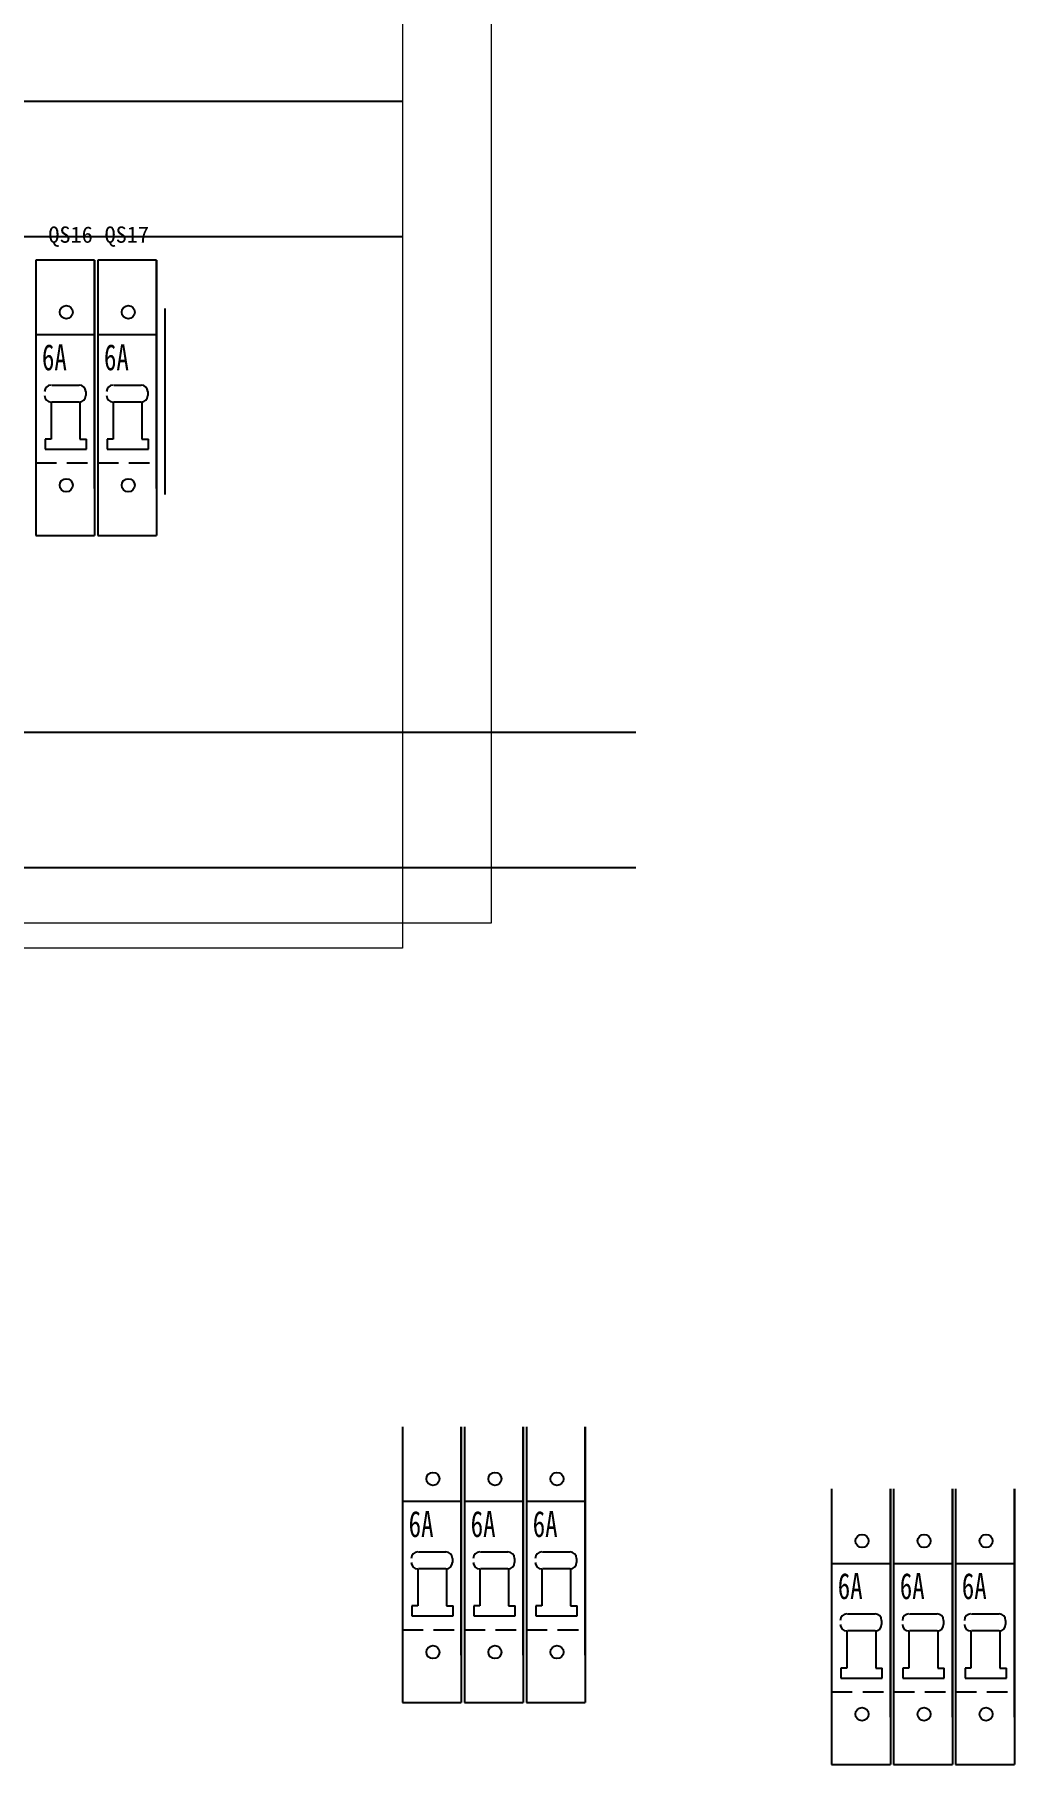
# Model space of a CAD drawing. Extents: x -21176 to 41123, y 80777 to 162275.
# Drawn here: x -17384 to -17084, y 81564 to 82094 of the extents above; entities that cross this region are included whole.
import ezdxf

# ---------------------------------------------------------------- set-up
doc = ezdxf.new("R2010")
doc.units = 0
doc.header["$MEASUREMENT"] = 0
doc.linetypes.add('HIDDEN', pattern=[9.525, 6.35, -3.175])
doc.layers.add('TEXT', color=2, linetype='Continuous')
doc.styles.add('ST', font='', dxfattribs={"width": 0.8, "height": 300})
doc.styles.get('ST').set_extended_font_data('SimSun')

msp = doc.modelspace()

# ---------------------------------------------------------------- linework, layer by layer
at = {"color": 0, "lineweight": -2}
for p, q in [((-17271.046, 82073.648), (-18201.046, 82073.648)), ((-17271.046, 82032.147), (-18201.046, 82032.147)), ((-17343.756, 81953.241), (-17343.756, 82010.241)), ((-17199.515, 81880.32), (-18129.515, 81880.32)), ((-17199.515, 81838.819), (-18129.515, 81838.819))]:
    msp.add_line(p, q, dxfattribs=at)
at = {"color": 0, "linetype": 'Continuous'}
for p, q in [((-17383.378, 82025.049), (-17383.378, 81940.613)), ((-17365.378, 82025.049), (-17383.378, 82025.049)), ((-17365.378, 82012.049), (-17365.378, 82025.049)), ((-17365.378, 82012.049), (-17365.378, 82025.049)), ((-17365.378, 82025.049), (-17365.378, 81955.049)), ((-17364.378, 82025.049), (-17364.378, 81940.613)), ((-17346.378, 82025.049), (-17364.378, 82025.049)), ((-17346.378, 82012.049), (-17346.378, 82025.049)), ((-17346.378, 82012.049), (-17346.378, 82025.049)), ((-17346.378, 82025.049), (-17346.378, 81955.049)), ((-17383.378, 82002.221), (-17365.378, 82002.221)), ((-17364.378, 82002.221), (-17346.378, 82002.221)), ((-17383.378, 81940.613), (-17365.378, 81940.613)), ((-17364.378, 81940.613), (-17346.378, 81940.613)), ((-17271.046, 81667.52), (-17271.046, 81583.085)), ((-17253.046, 81654.52), (-17253.046, 81667.52)), ((-17253.046, 81654.52), (-17253.046, 81667.52)), ((-17253.046, 81667.52), (-17253.046, 81597.52)), ((-17252.046, 81667.52), (-17252.046, 81583.085)), ((-17234.046, 81654.52), (-17234.046, 81667.52)), ((-17234.046, 81654.52), (-17234.046, 81667.52)), ((-17234.046, 81667.52), (-17234.046, 81597.52)), ((-17233.046, 81667.52), (-17233.046, 81583.085)), ((-17215.046, 81654.52), (-17215.046, 81667.52)), ((-17215.046, 81654.52), (-17215.046, 81667.52)), ((-17215.046, 81667.52), (-17215.046, 81597.52)), ((-17139.596, 81648.5), (-17139.596, 81564.065)), ((-17121.596, 81635.5), (-17121.596, 81648.5)), ((-17121.596, 81635.5), (-17121.596, 81648.5)), ((-17121.596, 81648.5), (-17121.596, 81578.5)), ((-17120.596, 81648.5), (-17120.596, 81564.065)), ((-17102.596, 81635.5), (-17102.596, 81648.5)), ((-17102.596, 81635.5), (-17102.596, 81648.5)), ((-17102.596, 81648.5), (-17102.596, 81578.5)), ((-17101.596, 81648.5), (-17101.596, 81564.065)), ((-17083.596, 81635.5), (-17083.596, 81648.5)), ((-17083.596, 81635.5), (-17083.596, 81648.5)), ((-17083.596, 81648.5), (-17083.596, 81578.5)), ((-17271.046, 81644.693), (-17253.046, 81644.693)), ((-17252.046, 81644.693), (-17234.046, 81644.693)), ((-17233.046, 81644.693), (-17215.046, 81644.693)), ((-17139.596, 81625.673), (-17121.596, 81625.673)), ((-17120.596, 81625.673), (-17102.596, 81625.673)), ((-17101.596, 81625.673), (-17083.596, 81625.673)), ((-17271.046, 81583.085), (-17253.046, 81583.085)), ((-17252.046, 81583.085), (-17234.046, 81583.085)), ((-17233.046, 81583.085), (-17215.046, 81583.085)), ((-17139.596, 81564.065), (-17121.596, 81564.065)), ((-17120.596, 81564.065), (-17102.596, 81564.065)), ((-17101.596, 81564.065), (-17083.596, 81564.065))]:
    msp.add_line(p, q, dxfattribs=at)
at = {"linetype": 'Continuous'}
for p, q in [((-17365.378, 81955.049), (-17365.378, 82025.049)), ((-17346.378, 81955.049), (-17346.378, 82025.049)), ((-17253.046, 81597.52), (-17253.046, 81667.52)), ((-17234.046, 81597.52), (-17234.046, 81667.52)), ((-17215.046, 81597.52), (-17215.046, 81667.52)), ((-17121.596, 81578.5), (-17121.596, 81648.5)), ((-17102.596, 81578.5), (-17102.596, 81648.5)), ((-17083.596, 81578.5), (-17083.596, 81648.5))]:
    msp.add_line(p, q, dxfattribs=at)
for p, q in [((-17365.378, 82025.049), (-17365.378, 82005.049)), ((-17346.378, 82025.049), (-17346.378, 82005.049)), ((-17365.378, 81997.549), (-17365.378, 82004.549)), ((-17365.378, 81997.549), (-17365.378, 82004.549)), ((-17346.378, 81997.549), (-17346.378, 82004.549)), ((-17346.378, 81997.549), (-17346.378, 82004.549)), ((-17380.503, 81970.142), (-17380.503, 81967.078)), ((-17361.503, 81970.142), (-17361.503, 81967.078)), ((-17380.503, 81967.078), (-17367.845, 81967.078)), ((-17361.503, 81967.078), (-17348.845, 81967.078)), ((-17365.378, 81962.549), (-17365.378, 81955.549)), ((-17346.378, 81962.549), (-17346.378, 81955.549)), ((-17365.378, 81955.549), (-17365.378, 81940.613)), ((-17346.378, 81955.549), (-17346.378, 81940.613)), ((-17253.046, 81667.52), (-17253.046, 81647.52)), ((-17234.046, 81667.52), (-17234.046, 81647.52)), ((-17215.046, 81667.52), (-17215.046, 81647.52)), ((-17253.046, 81640.02), (-17253.046, 81647.02)), ((-17253.046, 81640.02), (-17253.046, 81647.02)), ((-17234.046, 81640.02), (-17234.046, 81647.02)), ((-17234.046, 81640.02), (-17234.046, 81647.02)), ((-17215.046, 81640.02), (-17215.046, 81647.02)), ((-17215.046, 81640.02), (-17215.046, 81647.02)), ((-17121.596, 81648.5), (-17121.596, 81628.5)), ((-17102.596, 81648.5), (-17102.596, 81628.5)), ((-17083.596, 81648.5), (-17083.596, 81628.5)), ((-17121.596, 81621), (-17121.596, 81628)), ((-17121.596, 81621), (-17121.596, 81628)), ((-17102.596, 81621), (-17102.596, 81628)), ((-17102.596, 81621), (-17102.596, 81628)), ((-17083.596, 81621), (-17083.596, 81628)), ((-17083.596, 81621), (-17083.596, 81628)), ((-17268.171, 81612.613), (-17268.171, 81609.549)), ((-17268.171, 81609.549), (-17255.514, 81609.549)), ((-17249.171, 81612.613), (-17249.171, 81609.549)), ((-17249.171, 81609.549), (-17236.514, 81609.549)), ((-17230.171, 81612.613), (-17230.171, 81609.549)), ((-17230.171, 81609.549), (-17217.514, 81609.549)), ((-17253.046, 81605.02), (-17253.046, 81598.02)), ((-17234.046, 81605.02), (-17234.046, 81598.02)), ((-17215.046, 81605.02), (-17215.046, 81598.02)), ((-17253.046, 81598.02), (-17253.046, 81583.085)), ((-17234.046, 81598.02), (-17234.046, 81583.085)), ((-17215.046, 81598.02), (-17215.046, 81583.085)), ((-17136.721, 81593.594), (-17136.721, 81590.53)), ((-17117.721, 81593.594), (-17117.721, 81590.53)), ((-17098.721, 81593.594), (-17098.721, 81590.53)), ((-17136.721, 81590.53), (-17124.063, 81590.53)), ((-17117.721, 81590.53), (-17105.063, 81590.53)), ((-17098.721, 81590.53), (-17086.063, 81590.53)), ((-17121.596, 81586), (-17121.596, 81579)), ((-17102.596, 81586), (-17102.596, 81579)), ((-17083.596, 81586), (-17083.596, 81579)), ((-17121.596, 81579), (-17121.596, 81564.065)), ((-17102.596, 81579), (-17102.596, 81564.065)), ((-17083.596, 81579), (-17083.596, 81564.065))]:
    msp.add_line(p, q)
at = {"color": 0}
for p, q in [((-17378.503, 81986.726), (-17370.051, 81986.726)), ((-17359.503, 81986.726), (-17351.051, 81986.726)), ((-17378.698, 81981.498), (-17378.698, 81970.142)), ((-17370.051, 81981.498), (-17378.503, 81981.498)), ((-17369.856, 81981.498), (-17369.856, 81970.142)), ((-17368.051, 81984.726), (-17368.051, 81983.498)), ((-17359.698, 81981.498), (-17359.698, 81970.142)), ((-17351.051, 81981.498), (-17359.503, 81981.498)), ((-17350.856, 81981.498), (-17350.856, 81970.142)), ((-17349.051, 81984.726), (-17349.051, 81983.498)), ((-17378.698, 81970.142), (-17380.503, 81970.142)), ((-17369.856, 81970.142), (-17367.845, 81970.142)), ((-17359.698, 81970.142), (-17361.503, 81970.142)), ((-17350.856, 81970.142), (-17348.845, 81970.142)), ((-17266.171, 81629.197), (-17257.72, 81629.197)), ((-17255.72, 81627.197), (-17255.72, 81625.97)), ((-17247.171, 81629.197), (-17238.72, 81629.197)), ((-17236.72, 81627.197), (-17236.72, 81625.97)), ((-17228.171, 81629.197), (-17219.72, 81629.197)), ((-17217.72, 81627.197), (-17217.72, 81625.97)), ((-17266.367, 81623.97), (-17266.367, 81612.613)), ((-17257.72, 81623.97), (-17266.171, 81623.97)), ((-17257.524, 81623.97), (-17257.524, 81612.613)), ((-17247.367, 81623.97), (-17247.367, 81612.613)), ((-17238.72, 81623.97), (-17247.171, 81623.97)), ((-17238.524, 81623.97), (-17238.524, 81612.613)), ((-17228.367, 81623.97), (-17228.367, 81612.613)), ((-17219.72, 81623.97), (-17228.171, 81623.97)), ((-17219.524, 81623.97), (-17219.524, 81612.613)), ((-17266.367, 81612.613), (-17268.171, 81612.613)), ((-17257.524, 81612.613), (-17255.514, 81612.613)), ((-17247.367, 81612.613), (-17249.171, 81612.613)), ((-17238.524, 81612.613), (-17236.514, 81612.613)), ((-17228.367, 81612.613), (-17230.171, 81612.613)), ((-17219.524, 81612.613), (-17217.514, 81612.613)), ((-17134.721, 81610.177), (-17126.269, 81610.177)), ((-17115.721, 81610.177), (-17107.269, 81610.177)), ((-17096.721, 81610.177), (-17088.269, 81610.177)), ((-17134.916, 81604.95), (-17134.916, 81593.594)), ((-17126.269, 81604.95), (-17134.721, 81604.95)), ((-17126.074, 81604.95), (-17126.074, 81593.594)), ((-17124.269, 81608.177), (-17124.269, 81606.95)), ((-17115.916, 81604.95), (-17115.916, 81593.594)), ((-17107.269, 81604.95), (-17115.721, 81604.95)), ((-17107.074, 81604.95), (-17107.074, 81593.594)), ((-17105.269, 81608.177), (-17105.269, 81606.95)), ((-17096.916, 81604.95), (-17096.916, 81593.594)), ((-17088.269, 81604.95), (-17096.721, 81604.95)), ((-17088.074, 81604.95), (-17088.074, 81593.594)), ((-17086.269, 81608.177), (-17086.269, 81606.95)), ((-17134.916, 81593.594), (-17136.721, 81593.594)), ((-17126.074, 81593.594), (-17124.063, 81593.594)), ((-17115.916, 81593.594), (-17117.721, 81593.594)), ((-17107.074, 81593.594), (-17105.063, 81593.594)), ((-17096.916, 81593.594), (-17098.721, 81593.594)), ((-17088.074, 81593.594), (-17086.063, 81593.594))]:
    msp.add_line(p, q, dxfattribs=at)
at = {"linetype": 'HIDDEN'}
for p, q in [((-17383.378, 81962.876), (-17365.378, 81962.876)), ((-17364.378, 81962.876), (-17346.378, 81962.876)), ((-17271.046, 81605.347), (-17253.046, 81605.347)), ((-17252.046, 81605.347), (-17234.046, 81605.347)), ((-17233.046, 81605.347), (-17215.046, 81605.347)), ((-17139.596, 81586.328), (-17121.596, 81586.328)), ((-17120.596, 81586.328), (-17102.596, 81586.328)), ((-17101.596, 81586.328), (-17083.596, 81586.328))]:
    msp.add_line(p, q, dxfattribs=at)
at = {"lineweight": 0}
for points in [[(-18173.91, 82621.825), (-17243.91, 82621.825), (-17243.91, 81821.825), (-18173.91, 81821.825)], [(-18201.046, 82614.195), (-17271.046, 82614.195), (-17271.046, 81814.195), (-18201.046, 81814.195)]]:
    msp.add_lwpolyline(points, close=True, dxfattribs=at)
at = {"color": 0, "linetype": 'Continuous'}
for centre in [(-17374.047, 82009.075), (-17355.047, 82009.075), (-17374.047, 81956.023), (-17355.047, 81956.023), (-17261.716, 81651.546), (-17242.716, 81651.546), (-17223.716, 81651.546), (-17130.265, 81632.526), (-17111.265, 81632.526), (-17092.265, 81632.526), (-17261.716, 81598.494), (-17242.716, 81598.494), (-17223.716, 81598.494), (-17130.265, 81579.475), (-17111.265, 81579.475), (-17092.265, 81579.475)]:
    msp.add_circle(centre, 2.01, dxfattribs=at)
at = {"color": 0}
for centre, start, end in [((-17378.698, 81984.726), 90, 180), ((-17370.051, 81984.726), 0, 90), ((-17359.698, 81984.726), 90, 180), ((-17351.051, 81984.726), 0, 90), ((-17378.698, 81983.498), 180, 270), ((-17370.051, 81983.498), 270, 0), ((-17359.698, 81983.498), 180, 270), ((-17351.051, 81983.498), 270, 0), ((-17266.367, 81627.197), 90, 180), ((-17266.367, 81625.97), 180, 270), ((-17257.72, 81627.197), 0, 90), ((-17257.72, 81625.97), 270, 0), ((-17247.367, 81627.197), 90, 180), ((-17247.367, 81625.97), 180, 270), ((-17238.72, 81627.197), 0, 90), ((-17238.72, 81625.97), 270, 0), ((-17228.367, 81627.197), 90, 180), ((-17228.367, 81625.97), 180, 270), ((-17219.72, 81627.197), 0, 90), ((-17219.72, 81625.97), 270, 0), ((-17134.916, 81608.177), 90, 180), ((-17126.269, 81608.177), 0, 90), ((-17115.916, 81608.177), 90, 180), ((-17107.269, 81608.177), 0, 90), ((-17096.916, 81608.177), 90, 180), ((-17088.269, 81608.177), 0, 90), ((-17134.916, 81606.95), 180, 270), ((-17126.269, 81606.95), 270, 0), ((-17115.916, 81606.95), 180, 270), ((-17107.269, 81606.95), 270, 0), ((-17096.916, 81606.95), 180, 270), ((-17088.269, 81606.95), 270, 0)]:
    msp.add_arc(centre, 2, start, end, dxfattribs=at)
at = {"layer": 'TEXT', "linetype": 'Continuous'}
for p, q in [((-17365.378, 82025.049), (-17365.378, 81955.049)), ((-17346.378, 82025.049), (-17346.378, 81955.049)), ((-17367.845, 81967.078), (-17367.845, 81970.142)), ((-17348.845, 81967.078), (-17348.845, 81970.142)), ((-17253.046, 81667.52), (-17253.046, 81597.52)), ((-17234.046, 81667.52), (-17234.046, 81597.52)), ((-17215.046, 81667.52), (-17215.046, 81597.52)), ((-17121.596, 81648.5), (-17121.596, 81578.5)), ((-17102.596, 81648.5), (-17102.596, 81578.5)), ((-17083.596, 81648.5), (-17083.596, 81578.5)), ((-17255.514, 81609.549), (-17255.514, 81612.613)), ((-17236.514, 81609.549), (-17236.514, 81612.613)), ((-17217.514, 81609.549), (-17217.514, 81612.613)), ((-17124.063, 81590.53), (-17124.063, 81593.594)), ((-17105.063, 81590.53), (-17105.063, 81593.594)), ((-17086.063, 81590.53), (-17086.063, 81593.594))]:
    msp.add_line(p, q, dxfattribs=at)

# ---------------------------------------------------------------- texts
at = {"lineweight": 0, "char_height": 5, "width": 101.05579, "attachment_point": 1}
for s, insert in [('QS16', (-17379.521, 82035.343)), ('QS17', (-17362.298, 82035.343))]:
    msp.add_mtext(s, dxfattribs=dict(at, insert=insert))
at = {"layer": 'TEXT', "color": 0, "style": 'ST', "width": 0.7}
for p in [(-17381.481, 81991.267), (-17362.481, 81991.267), (-17269.149, 81633.738), (-17250.149, 81633.738), (-17231.149, 81633.738), (-17137.699, 81614.719), (-17118.699, 81614.719), (-17099.699, 81614.719)]:
    msp.add_text('6A', height=8, dxfattribs=at).set_placement(p)

doc.saveas('drawing.dxf')
